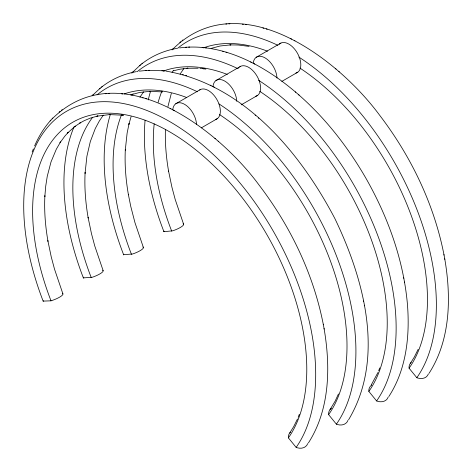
<?xml version="1.0" encoding="UTF-8"?>
<svg xmlns="http://www.w3.org/2000/svg" width="472" height="472" viewBox="0 0 472 472"><rect width="100%" height="100%" fill="white"/><g stroke="black" fill="none" stroke-linecap="round" stroke-linejoin="round"><path stroke-width="0.71" d="M165.412 129.67C164.999 143.706 166.244 157.76 168.651 171.59L168.545 171.017L171.92 187.177L175.195 199.461L183.608 224.23M167.938 106.601L171.324 93.373M131.098 116.596L128.874 124.401L129.098 123.505L127.127 133.075L125.292 150.125L125.334 149.323C124.561 164.539 125.812 179.814 128.425 194.812L128.319 194.246L130.744 206.341L134.968 222.684L143.382 247.452M32.173 151.96L33.353 148.91M298.215 417.189L299.289 414.398M378.668 370.738L379.748 367.948M338.442 393.967L335.214 400.993L329.987 409.726M34.603 145.931C38.651 136.573 44.02 127.735 50.858 120.148M297.472 419.006L293.643 426.717L289.761 432.948M377.924 372.555L371.216 385.04M418.151 349.327L414.327 357.044L410.439 363.275M139.907 97.232L143.571 91.887M180.133 74.004L183.797 68.658M308.369 442.996C329.898 409.495 330.636 367.127 324.158 329.043C314.777 276.61 291.23 227.191 259.01 184.977C215.934 126.396 116.023 52.003 50.144 120.932M348.596 419.767C385.594 357.77 363.983 278.946 334.778 218.365C299.921 152.013 243.764 84.7 166.097 71.124M388.822 396.545C406.563 369.299 410.015 335.344 407.377 303.62C403.336 259.364 387.819 216.707 365.918 178.245C343.763 139.806 314.73 104.778 278.568 78.771C250.113 58.616 215.244 43.153 179.655 47.914M429.048 373.317C450.577 339.822 451.315 297.454 444.842 259.37C435.455 206.931 411.908 157.518 379.694 115.304C336.866 57.242 238.354 -16.762 172.026 49.932M307.709 443.609A10.537 8.284 34.1 0 1 297.254 447.781L296.162 447.403L288.386 437.868L289.979 435.52A193.862 111.923 60 0 0 169.702 131.859A193.862 111.923 60 0 0 49.424 296.634L51.011 300.817L52.097 300.469A10.537 2.325 -20.8 0 0 62.398 293.484M347.941 420.387A10.537 8.284 34.1 0 1 337.48 424.552L336.394 424.175L328.618 414.64L330.205 412.292A193.862 111.923 60 0 0 219.492 114.543M388.167 397.164A10.537 8.284 34.1 0 1 377.706 401.33L376.621 400.952L368.844 391.418L370.431 389.07A193.862 111.923 60 0 0 259.718 91.314M428.393 373.936A10.537 8.284 34.1 0 1 417.932 378.101L416.847 377.724L409.071 368.189L410.658 365.847A193.862 111.923 60 0 0 299.944 68.092M103.344 115.109L99.309 121.044L95.285 128.537L90.311 141.582L86.901 156.297L85.066 173.354L85.108 172.545C84.335 187.762 85.585 203.037 88.199 218.035L88.093 217.468L91.468 233.628L94.742 245.906L103.156 270.674M52.109 118.779L52.829 117.994M92.335 95.556L100.194 88.193M132.561 72.328L140.42 64.965M172.793 49.106L173.507 48.321M92.07 95.845L93.055 94.766M131.8 73.16L133.281 71.543M59.13 112.088L59.962 111.416M61.354 110.312L62.192 109.64M101.58 87.09C111.681 79.095 123.859 73.874 136.52 71.614M141.806 63.862C151.907 55.873 164.085 50.646 176.746 48.392M179.808 42.415L180.646 41.742M182.033 40.639L182.876 39.961M99.356 88.866L102.418 86.411M139.582 65.643L142.644 63.189M175.743 103.775L200.464 89.503M215.969 80.547L240.69 66.275M256.196 57.324L280.917 43.052M201.355 127.859L217.297 118.655M241.21 104.849L257.523 95.432M281.813 81.408L297.749 72.204M211.084 48.409L220.153 45.99L230.914 44.834L229.882 44.893L238.342 45.011L249.063 46.386M130.632 94.854L139.7 92.441L150.462 91.285M145.081 120.266A206.459 119.198 60 0 0 163.926 231.699L172.781 230.796A10.537 2.325 -20.8 0 0 183.083 223.811M123.782 254.302A10.537 2.325 -20.8 0 0 123.658 254.656L132.549 254.024A10.537 2.325 -20.8 0 0 142.857 247.033M83.833 277.129A10.537 2.325 -20.8 0 0 83.432 277.884L92.323 277.247A10.537 2.325 -20.8 0 0 102.625 270.261M173.318 70.835L179.926 69.213L187.945 68.204L186.906 68.263L198.116 68.234M139.429 71.142L146.42 70.446M43.33 300.752A10.537 2.325 -20.8 0 0 43.206 301.106L51.011 300.817M225.834 24.054L226.873 23.995M228.867 23.889L229.899 23.83M185.608 47.277L186.647 47.218M188.641 47.111L189.673 47.058M148.415 70.34L162.911 70.77M105.15 93.727L106.188 93.668M108.188 93.562L109.221 93.503M145.382 70.499L149.447 70.281M110.236 114.507L96.878 116.189L97.916 115.959L90.406 118.083L84.305 120.637L79.815 123.05L80.753 122.513L74.405 126.797L75.249 126.124L67.555 133.045L68.275 132.26L64.776 136.231L59.985 142.786L60.558 141.919L56.333 149.187L51.023 161.878L47.259 176.274L45.719 186.186L44.84 196.576L44.881 195.768C44.108 210.99 45.359 226.265 47.973 241.263L47.861 240.696L51.236 256.856L54.51 269.134L62.923 293.903M149.429 91.344L162.692 91.904M109.203 114.566L123.452 115.239L122.466 115.133M242.372 24.214L243.363 24.32M245.57 24.568L246.555 24.674M202.14 47.436L203.137 47.548M205.344 47.79L206.323 47.896M121.688 93.887L122.685 93.993M199.998 68.357L203.904 68.788M161.914 70.664L165.117 71.018M202.919 68.682L205.863 69.101M262.904 27.978L263.801 28.237M266.238 28.945L267.123 29.199M222.678 51.206L223.569 51.46M226.011 52.168L226.896 52.421M182.446 74.428L183.343 74.688M185.785 75.396L186.67 75.65M142.22 97.657L143.116 97.91M145.559 98.618L146.444 98.872M290.817 38.71L291.543 39.076M294.239 40.45L294.947 40.816M250.591 61.932L251.316 62.304M254.007 63.679L254.721 64.039M210.359 85.155L211.09 85.526M213.781 86.901L214.494 87.267M170.132 108.383L170.858 108.755M173.554 110.129L174.268 110.489M335.586 68.658L336.017 69.03M338.902 71.526L339.315 71.88M295.36 91.887L295.791 92.252M298.67 94.748L299.089 95.102M255.134 115.109L255.564 115.481M258.444 117.976L258.857 118.33M214.907 138.331L215.338 138.703M218.217 141.199L218.63 141.553M171.69 231.144L170.103 226.961A193.862 111.923 60 0 1 154.191 123.835M131.464 254.367L129.877 250.189A193.862 111.923 60 0 1 121.451 114.908M91.238 277.595L89.65 273.412A193.862 111.923 60 0 1 92.429 117.557M443.951 254.532L444.052 255.081M444.736 258.798L444.842 259.37M403.725 277.754L403.826 278.303M404.51 282.026L404.616 282.592M363.499 300.983L363.599 301.531M364.278 305.248L364.39 305.815M323.273 324.205L323.373 324.754M324.052 328.477L324.158 329.043M163.914 231.699L163.89 231.433A10.537 2.325 -20.8 0 1 164.014 231.079M409.071 368.189L409.041 367.204A10.537 8.284 34.1 0 1 411.142 362.502M368.844 391.418L368.815 390.427A10.537 8.284 34.1 0 1 371.741 385.063M328.618 414.64L328.589 413.655A10.537 8.284 34.1 0 1 331.515 408.292M288.386 437.868L288.363 436.877A10.537 8.284 34.1 0 1 290.463 432.175M279.247 44.226A16.856 9.729 60 0 1 297.319 53.017A16.856 9.729 60 0 1 295.897 73.066M253.198 63.366A16.856 9.729 60 0 1 265.47 58.133A16.856 9.729 60 0 1 276.964 78.045M43.241 301.372A206.459 119.198 60 0 1 169.702 121.581A206.459 119.198 60 0 1 296.156 447.391M83.467 278.15A206.459 119.198 60 0 1 74.069 126.797M97.014 94.89A206.459 119.198 60 0 1 197.485 91.786M218.978 103.905A206.459 119.198 60 0 1 336.383 424.169M124.284 93.887A193.862 111.923 60 0 1 186.44 97.415M199.579 90.01A16.856 9.729 60 0 1 217.297 100.241A16.856 9.729 60 0 1 215.444 119.51M172.746 109.817A16.856 9.729 60 0 1 185.012 104.583A16.856 9.729 60 0 1 196.511 124.496M123.699 254.921A206.459 119.198 60 0 1 110.3 114.607M137.24 71.661A206.459 119.198 60 0 1 237.711 68.564M258.644 80.317A206.459 119.198 60 0 1 376.609 400.94M131.841 95.45A193.862 111.923 60 0 1 133.069 93.786M163.271 71.101A193.862 111.923 60 0 1 227.292 74.428M148.255 99.922A206.459 119.198 60 0 1 150.527 91.385M177.466 48.439A206.459 119.198 60 0 1 277.937 45.336M298.87 57.094A206.459 119.198 60 0 1 416.835 377.718M158.179 102.288A193.862 111.923 60 0 1 161.896 91.12M172.068 72.222A193.862 111.923 60 0 1 173.295 70.558M203.497 47.879A193.862 111.923 60 0 1 267.518 51.2M239.805 66.788A16.856 9.729 60 0 1 257.523 77.013A16.856 9.729 60 0 1 255.671 96.288M238.342 68.269A16.856 9.729 60 0 1 239.021 67.455M212.972 86.588A16.856 9.729 60 0 1 225.244 81.355A16.856 9.729 60 0 1 236.737 101.268"/></g></svg>
